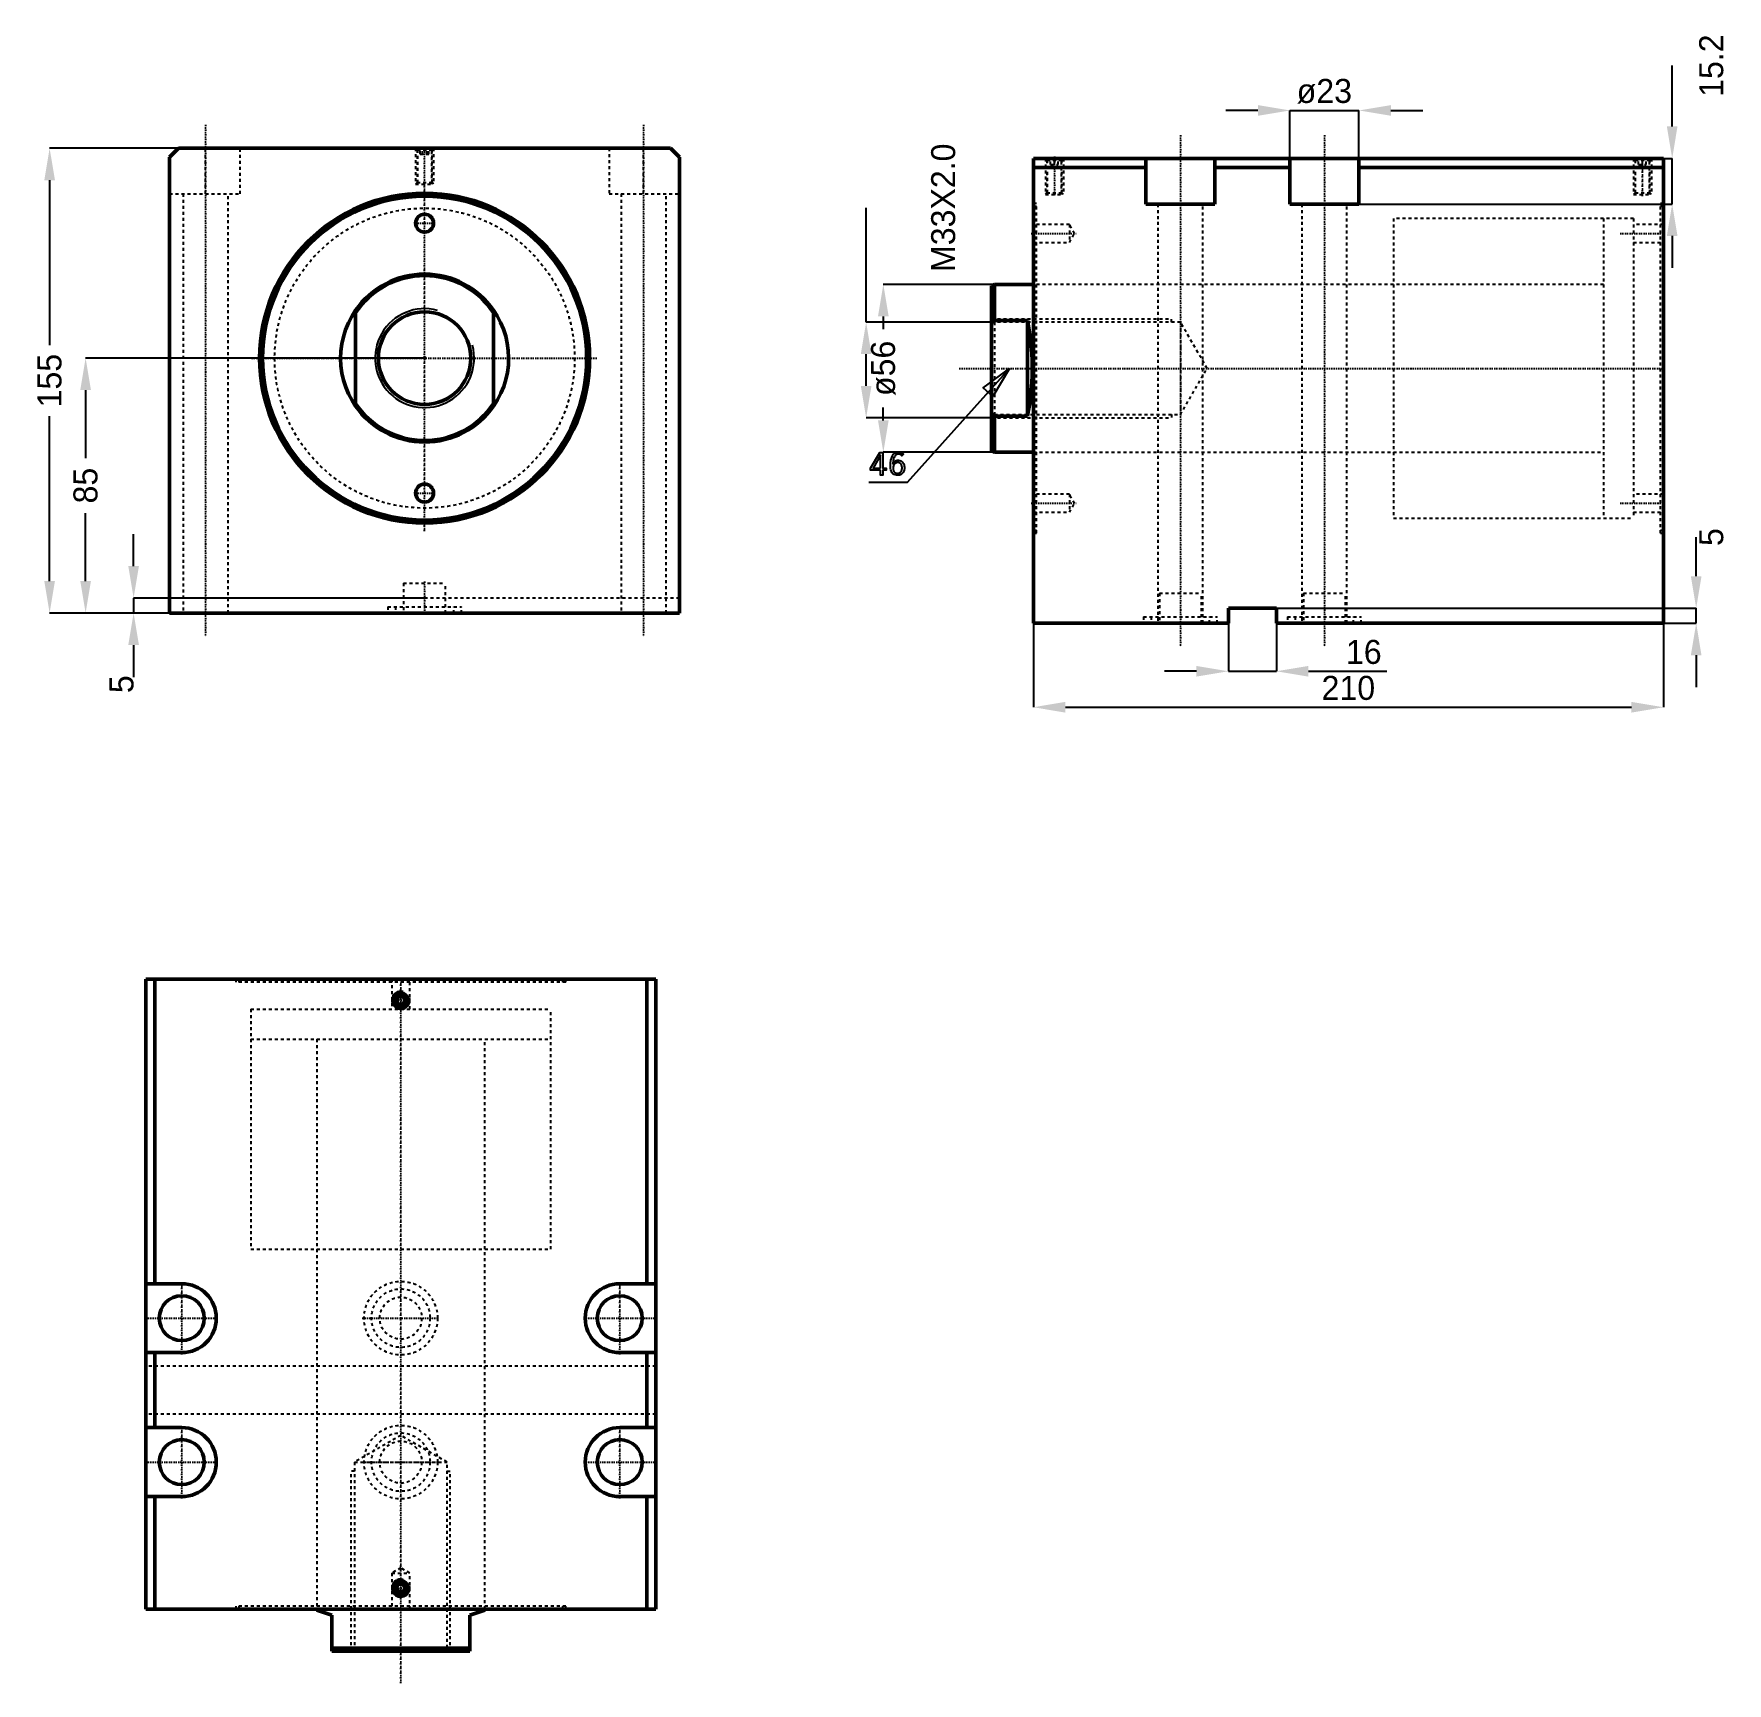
# Model space of a CAD drawing. Header units: millimetres. Extents: x -130 to 434, y -442 to 108.
import ezdxf

# ---------------------------------------------------------------- set-up
doc = ezdxf.new("R2010")
doc.units = ezdxf.units.MM
doc.linetypes.add('Center', pattern=[1.5, 0.45, -0.5, 0.05, -0.5])
doc.linetypes.add('Dashed', pattern=[2, 1, -1])
for name, color, linetype, lineweight in [('2d ConnectionPoints', 7, 'Continuous', 50), ('AM_0', 7, 'Continuous', 50), ('AM_5', 3, 'Continuous', 25), ('AM_7', 7, 'Center', 25), ('AM_9', 6, 'Dashed', 25)]:
    doc.layers.add(name, color=color, linetype=linetype, lineweight=lineweight)
doc.dimstyles.new('ISO-25', dxfattribs={"dimtxt": 2.5, "dimasz": 2.5, "dimexe": 1.25, "dimexo": 0.625, "dimtad": 1, "dimtxsty": 'Standard', "dimcen": 2.5, "dimadec": 0, "dimazin": 0, "dimtfac": 1, "dimtmove": 0, "dimatfit": 3, "dimfxl": 0, "dimarcsym": 0})

# ---------------------------------------------------------------- blocks, each defined once
blk = doc.blocks.new('1_JECX_MF_INLA_100_70_0_rod__0_in_JECX_MF_160_INLA_100_70_0__0')
at = {"layer": 'AM_0'}
for p, q in [((-23, -15.97), (-23, 15.97)), ((23, 15.97), (23, -15.97))]:
    blk.add_line(p, q, dxfattribs=at)
for points in [[(-23, 15.97), (-24.3, 13.9), (-25.42, 11.73), (-26.35, 9.47), (-27.07, 7.14), (-27.59, 4.75), (-27.9, 2.33), (-28, -0.11), (-27.88, -2.55), (-27.56, -4.97), (-27.02, -7.35), (-26.27, -9.68), (-25.33, -11.93), (-24.19, -14.1), (-23, -15.97)], [(23, -15.97), (24.3, -13.9), (25.42, -11.73), (26.35, -9.47), (27.07, -7.14), (27.59, -4.75), (27.9, -2.33), (28, 0.11), (27.88, 2.55), (27.56, 4.97), (27.02, 7.35), (26.27, 9.68), (25.33, 11.93), (24.19, 14.1), (23, 15.97)]]:
    blk.add_lwpolyline(points, dxfattribs=at)
blk.add_circle((0, 0), 15.42, dxfattribs=at)
for radius, start, end in [(28, 34.7719, 145.2281), (27.5, 33.2419, 146.7581), (27.5, 213.2419, 326.7581), (28, 214.7719, 325.2281)]:
    blk.add_arc((0, 0), radius, start, end, dxfattribs=at)
at = {"layer": 'AM_5'}
blk.add_arc((0, 0), 16.5, 75, 15, dxfattribs=at)
blk = doc.blocks.new('2_JECX_MF_EXLA_100_70_0_body__0_in_JECX_MF_160_INLA_100_70_0__0')
at = {"layer": 'AM_0'}
for p, q in [((-82, 70), (-85, 67)), ((82, 70), (-82, 70)), ((85, 67), (82, 70)), ((-85, 67), (-85, -85)), ((85, -85), (85, 67)), ((-85, -85), (85, -85))]:
    blk.add_line(p, q, dxfattribs=at)
for centre, radius in [((0, 0), 55), ((0, 0), 54), ((0, 45), 3), ((0, -45), 3)]:
    blk.add_circle(centre, radius, dxfattribs=at)
at = {"layer": 'AM_5', "linetype": 'Dashed'}
for p, q in [((-3, 70), (-3, 58)), ((3, 70), (3, 58))]:
    blk.add_line(p, q, dxfattribs=at)
at = {"layer": 'AM_7'}
for p, q in [((-73, 77.75), (-73, -92.75)), ((73, 77.75), (73, -92.75)), ((0, -57.75), (0, 70.6)), ((-3.15, 45), (3.15, 45)), ((-57.75, 0), (57.75, 0)), ((-3.15, -45), (3.15, -45)), ((0, -74.5), (0, -85.5))]:
    blk.add_line(p, q, dxfattribs=at)
at = {"layer": 'AM_9'}
for p, q in [((-73, 54.8), (-73, 70)), ((-61.5, 54.8), (-61.5, 70)), ((-3, 70), (-2.46, 69.46)), ((-2.46, 69.46), (-2.46, 58.54)), ((-2.46, 69.46), (2.46, 69.46)), ((-1.9, 70), (-2.4, 69.5)), ((-2.4, 69.5), (-2.4, 58)), ((-2.4, 69.5), (2.4, 69.5)), ((-1.44, 68), (-1.44, 70)), ((-1.44, 68), (1.44, 68)), ((-0.72, 68), (-0.72, 70)), ((0.72, 68), (0.72, 70)), ((1.44, 68), (1.44, 70)), ((2.4, 69.5), (1.9, 70)), ((2.4, 58), (2.4, 69.5)), ((2.46, 69.46), (3, 70)), ((2.46, 58.54), (2.46, 69.46)), ((61.5, 70), (61.5, 54.8)), ((73, 54.8), (73, 70)), ((-2.46, 58.54), (-3, 58)), ((-3, 58), (3, 58)), ((-2.46, 58.54), (2.46, 58.54)), ((3, 58), (2.46, 58.54)), ((-85, 54.8), (-61.5, 54.8)), ((-80.5, 54.8), (-80.5, -85)), ((-65.5, -85), (-65.5, 54.8)), ((61.5, 54.8), (85, 54.8)), ((65.5, 54.8), (65.5, -85)), ((80.5, -85), (80.5, 54.8)), ((-7, -75), (7, -75)), ((-7, -75), (-7, -85)), ((7, -85), (7, -75)), ((85, -80), (-85, -80)), ((-12.25, -82.9), (12.25, -82.9)), ((-12.25, -82.9), (-12.25, -85)), ((-9.75, -82.9), (-9.75, -85)), ((9.75, -85), (9.75, -82.9)), ((12.25, -85), (12.25, -82.9))]:
    blk.add_line(p, q, dxfattribs=at)
blk.add_circle((0, 0), 50, dxfattribs=at)
blk = doc.blocks.new('*D3')
at = {"layer": 'AM_5', "color": 0, "lineweight": -2}
for p, q in [((-82, 70), (-125, 70)), ((-125, 59.33), (-125, 4.31)), ((-125, -74.33), (-125, -19.31)), ((-85, -85), (-125, -85))]:
    blk.add_line(p, q, dxfattribs=at)
at = {"layer": 'AM_5', "color": 0}
for points in [[(-123.22, 59.33), (-126.78, 59.33), (-125, 70)], [(-126.78, -74.33), (-123.22, -74.33), (-125, -85)]]:
    blk.add_solid(points, dxfattribs=at)
at = {"layer": 'Defpoints', "color": 0}
for p in [(-82, 70), (-125, -85), (-85, -85)]:
    blk.add_point(p, dxfattribs=at)
at = {"layer": 'AM_5', "color": 0, "insert": (-125, -7.5), "char_height": 8, "attachment_point": 5, "rotation": 90}
blk.add_mtext('155', dxfattribs=at)
blk = doc.blocks.new('*D4')
at = {"layer": 'AM_5', "color": 0, "lineweight": -2}
for p, q in [((0, 0), (-113, 0)), ((-113, -10.67), (-113, -33.34)), ((-113, -74.33), (-113, -51.66)), ((-85, -85), (-113, -85))]:
    blk.add_line(p, q, dxfattribs=at)
at = {"layer": 'AM_5', "color": 0}
for points in [[(-111.22, -10.67), (-114.78, -10.67), (-113, 0)], [(-114.78, -74.33), (-111.22, -74.33), (-113, -85)]]:
    blk.add_solid(points, dxfattribs=at)
at = {"layer": 'Defpoints', "color": 0}
for p in [(0, 0), (-113, -85), (-85, -85)]:
    blk.add_point(p, dxfattribs=at)
at = {"layer": 'AM_5', "color": 0, "insert": (-113, -42.5), "char_height": 8, "attachment_point": 5, "rotation": 90}
blk.add_mtext('85', dxfattribs=at)
blk = doc.blocks.new('*D5')
at = {"layer": 'AM_5', "color": 0, "lineweight": -2}
for p, q in [((-97, -69.33), (-97, -58.67)), ((0, -80), (-97, -80)), ((-97, -80), (-97, -85)), ((-85, -85), (-97, -85)), ((-97, -95.67), (-97, -106.33))]:
    blk.add_line(p, q, dxfattribs=at)
at = {"layer": 'AM_5', "color": 0}
for points in [[(-98.78, -69.33), (-95.22, -69.33), (-97, -80)], [(-95.22, -95.67), (-98.78, -95.67), (-97, -85)]]:
    blk.add_solid(points, dxfattribs=at)
at = {"layer": 'Defpoints', "color": 0}
for p in [(0, -80), (-97, -85), (-85, -85)]:
    blk.add_point(p, dxfattribs=at)
at = {"layer": 'AM_5', "color": 0, "insert": (-101, -108.73), "char_height": 8, "attachment_point": 5, "rotation": 90}
blk.add_mtext('5', dxfattribs=at)
blk = doc.blocks.new('1_JECX_MF_INLA_100_70_0_rod__0_in_JECX_MF_160_INLA_100_70_0__4')
at = {"layer": 'AM_0'}
for p, q in [((-28, 0), (-28, -0.38)), ((28, -0.38), (28, 0)), ((-23, -2), (-28, -0.38)), ((-23, -14), (-23, -2)), ((28, -0.38), (23, -2)), ((23, -2), (23, -14)), ((-23, -13), (23, -13)), ((-23, -14), (23, -14))]:
    blk.add_line(p, q, dxfattribs=at)
at = {"layer": 'AM_5', "linetype": 'Dashed'}
for p, q in [((-16.5, -14), (-16.5, 46)), ((-15.42, 46), (-16.5, 46)), ((15.42, 46), (16.5, 46)), ((16.5, -14), (16.5, 46))]:
    blk.add_line(p, q, dxfattribs=at)
at = {"layer": 'AM_7'}
blk.add_line((0, -24.7), (0, 210.7), dxfattribs=at)
at = {"layer": 'AM_9'}
for p, q in [((-50, 200), (50, 200)), ((-50, 200), (-50, 190)), ((50, 190), (50, 200)), ((-50, 190), (50, 190)), ((-28, 190), (-28, 0)), ((28, 0), (28, 190)), ((0, 57.9), (-15.42, 49)), ((15.42, 49), (0, 57.9)), ((-15.42, 49), (15.42, 49)), ((-15.42, 49), (-15.42, -12.92)), ((15.42, -12.92), (15.42, 49)), ((-15.42, -12.92), (-16.5, -14)), ((-15.42, -12.92), (15.42, -12.92)), ((16.5, -14), (15.42, -12.92))]:
    blk.add_line(p, q, dxfattribs=at)
blk = doc.blocks.new('2_JECX_MF_EXLA_100_70_0_body__0_in_JECX_MF_160_INLA_100_70_0__4')
at = {"layer": 'AM_0'}
for p, q in [((-85, 210), (-85, 0)), ((85, 210), (-85, 210)), ((-82, 210), (-82, 108.5)), ((82, 210), (82, 108.5)), ((85, 210), (85, 0)), ((-0.72, 204.25), (-1.44, 203)), ((0.72, 204.25), (-0.72, 204.25)), ((1.44, 203), (0.72, 204.25)), ((-1.44, 203), (-0.72, 201.75)), ((-0.72, 201.75), (0.72, 201.75)), ((0.72, 201.75), (1.44, 203)), ((-73, 108.5), (-85, 108.5)), ((85, 108.5), (73, 108.5)), ((-85, 85.5), (-73, 85.5)), ((-82, 85.5), (-82, 60.5)), ((73, 85.5), (85, 85.5)), ((82, 85.5), (82, 60.5)), ((-73, 60.5), (-85, 60.5)), ((85, 60.5), (73, 60.5)), ((-85, 37.5), (-73, 37.5)), ((-82, 37.5), (-82, 0)), ((73, 37.5), (85, 37.5)), ((82, 37.5), (82, 0)), ((-0.72, 8.25), (-1.44, 7)), ((-1.44, 7), (-0.72, 5.75)), ((0.72, 8.25), (-0.72, 8.25)), ((-0.72, 5.75), (0.72, 5.75)), ((1.44, 7), (0.72, 8.25)), ((0.72, 5.75), (1.44, 7)), ((85, 0), (-85, 0))]:
    blk.add_line(p, q, dxfattribs=at)
for centre, radius in [((0, 203), 2.46), ((0, 203), 2.4), ((0, 203), 1.9), ((-73, 97), 7.5), ((73, 97), 7.5), ((-73, 49), 7.5), ((73, 49), 7.5), ((0, 7), 2.46), ((0, 7), 2.4), ((0, 7), 1.9)]:
    blk.add_circle(centre, radius, dxfattribs=at)
for centre, start, end in [((-73, 97), 270, 90), ((73, 97), 90, 270), ((-73, 49), 270, 90), ((73, 49), 90, 270)]:
    blk.add_arc(centre, 11.5, start, end, dxfattribs=at)
at = {"layer": 'AM_5'}
for centre in [(0, 203), (0, 7)]:
    blk.add_arc(centre, 3, 75, 15, dxfattribs=at)
at = {"layer": 'AM_7'}
for p, q in [((-3.15, 203), (3.15, 203)), ((-73, 84.93), (-73, 109.08)), ((73, 84.93), (73, 109.08)), ((-85.08, 97), (-60.93, 97)), ((-12.86, 97), (12.86, 97)), ((60.92, 97), (85.07, 97)), ((-73, 36.92), (-73, 61.08)), ((73, 36.92), (73, 61.08)), ((-85.08, 49), (-60.93, 49)), ((-12.86, 49), (12.86, 49)), ((60.92, 49), (85.07, 49)), ((-3.15, 7), (3.15, 7))]:
    blk.add_line(p, q, dxfattribs=at)
at = {"layer": 'AM_9'}
for p, q in [((-55, 210), (-55, 209)), ((55, 209), (-55, 209)), ((-54, 210), (-54, 209)), ((-3, 210), (-3, 200)), ((3, 200), (3, 210)), ((54, 209), (54, 210)), ((55, 209), (55, 210)), ((-50, 200), (50, 200)), ((-50, 200), (-50, 120)), ((50, 120), (50, 200)), ((-50, 120), (50, 120)), ((-28, 120), (-28, 0)), ((28, 0), (28, 120)), ((85, 81), (-85, 81)), ((85, 65), (-85, 65)), ((0, 13.73), (-3, 12)), ((-3, 12), (-3, 0)), ((-3, 12), (3, 12)), ((3, 12), (0, 13.73)), ((3, 0), (3, 12)), ((55, 1), (-55, 1)), ((-55, 1), (-55, 0)), ((-54, 1), (-54, 0)), ((54, 0), (54, 1)), ((55, 0), (55, 1))]:
    blk.add_line(p, q, dxfattribs=at)
for centre, radius in [((0, 97), 12.25), ((0, 97), 9.75), ((0, 97), 7), ((0, 49), 12.25), ((0, 49), 9.75), ((0, 49), 7)]:
    blk.add_circle(centre, radius, dxfattribs=at)
blk = doc.blocks.new('1_JECX_MF_INLA_100_70_0_rod__0_in_JECX_MF_160_INLA_100_70_0__2')
at = {"layer": 'AM_0'}
for p, q in [((-13, 28), (-14, 27.5)), ((-14, 27.5), (-14, -27.5)), ((0, 28), (-13, 28)), ((-13, 28), (-13, 15.97)), ((-13, 15.97), (-14, 15.07)), ((-2, 15.97), (-13, 15.97)), ((-2, 15.97), (-2, -15.97)), ((-14, -15.07), (-13, -15.97)), ((-13, -15.97), (-2, -15.97)), ((-13, -15.97), (-13, -28)), ((-14, -27.5), (-13, -28)), ((-13, -28), (0, -28))]:
    blk.add_line(p, q, dxfattribs=at)
blk.add_lwpolyline([(-2, -15.97), (-1.58, -13.9), (-1.21, -11.73), (-0.91, -9.47), (-0.68, -7.14), (-0.51, -4.75), (-0.41, -2.33), (-0.38, 0.11), (-0.41, 2.55), (-0.52, 4.97), (-0.69, 7.35), (-0.94, 9.68), (-1.24, 11.93), (-1.61, 14.1), (-2, 15.97)], dxfattribs=at)
at = {"layer": 'AM_5', "linetype": 'Dashed'}
for p, q in [((-14, 16.5), (46, 16.5)), ((46, 15.42), (46, 16.5)), ((-14, -16.5), (46, -16.5)), ((46, -15.42), (46, -16.5))]:
    blk.add_line(p, q, dxfattribs=at)
at = {"layer": 'AM_7'}
blk.add_line((-24.7, 0), (210.7, 0), dxfattribs=at)
at = {"layer": 'AM_9'}
for p, q in [((190, 50), (190, -50)), ((200, 50), (190, 50)), ((200, 50), (200, -50)), ((190, 28), (0, 28)), ((-12.92, 15.42), (-14, 16.5)), ((49, 15.42), (-12.92, 15.42)), ((-12.92, 15.42), (-12.92, -15.42)), ((57.9, 0), (49, 15.42)), ((49, 15.42), (49, -15.42)), ((49, -15.42), (57.9, 0)), ((-14, -16.5), (-12.92, -15.42)), ((-12.92, -15.42), (49, -15.42)), ((0, -28), (190, -28)), ((190, -50), (200, -50))]:
    blk.add_line(p, q, dxfattribs=at)
blk = doc.blocks.new('2_JECX_MF_EXLA_100_70_0_body__0_in_JECX_MF_160_INLA_100_70_0__2')
at = {"layer": 'AM_0'}
for p, q in [((0, -85), (0, 70)), ((210, 70), (0, 70)), ((37.5, 54.8), (37.5, 70)), ((60.5, 54.8), (60.5, 70)), ((85.5, 54.8), (85.5, 70)), ((108.5, 54.8), (108.5, 70)), ((210, -85), (210, 70)), ((37.5, 67), (0, 67)), ((85.5, 67), (60.5, 67)), ((210, 67), (108.5, 67)), ((37.5, 54.8), (60.5, 54.8)), ((85.5, 54.8), (108.5, 54.8)), ((81, -80), (65, -80)), ((65, -80), (65, -85)), ((81, -85), (81, -80)), ((65, -85), (0, -85)), ((210, -85), (81, -85))]:
    blk.add_line(p, q, dxfattribs=at)
at = {"layer": 'AM_5', "linetype": 'Dashed'}
for p, q in [((4, 70), (4, 58)), ((10, 70), (10, 58)), ((200, 70), (200, 58)), ((206, 70), (206, 58))]:
    blk.add_line(p, q, dxfattribs=at)
at = {"layer": 'AM_7'}
for p, q in [((49, 77.75), (49, -92.75)), ((97, 77.75), (97, -92.75)), ((7, 70.6), (7, 57.4)), ((203, 57.4), (203, 70.6)), ((-0.69, 45), (14.42, 45)), ((195.58, 45), (210.69, 45)), ((-0.69, -45), (14.42, -45)), ((195.58, -45), (210.69, -45))]:
    blk.add_line(p, q, dxfattribs=at)
at = {"layer": 'AM_9'}
for p, q in [((4, 70), (4.54, 69.46)), ((4.54, 69.46), (4.54, 58.54)), ((4.54, 69.46), (9.46, 69.46)), ((5.1, 70), (4.6, 69.5)), ((4.6, 69.5), (4.6, 58)), ((4.6, 69.5), (9.4, 69.5)), ((5.75, 68), (5.75, 70)), ((5.75, 68), (8.25, 68)), ((7, 68), (7, 70)), ((8.25, 68), (8.25, 70)), ((9.4, 69.5), (8.9, 70)), ((9.4, 58), (9.4, 69.5)), ((9.46, 69.46), (10, 70)), ((9.46, 58.54), (9.46, 69.46)), ((200, 70), (200.54, 69.46)), ((200.54, 69.46), (200.54, 58.54)), ((200.54, 69.46), (205.46, 69.46)), ((201.1, 70), (200.6, 69.5)), ((200.6, 69.5), (200.6, 58)), ((200.6, 69.5), (205.4, 69.5)), ((201.75, 68), (201.75, 70)), ((201.75, 68), (204.25, 68)), ((203, 68), (203, 70)), ((204.25, 68), (204.25, 70)), ((205.4, 69.5), (204.9, 70)), ((205.4, 58), (205.4, 69.5)), ((205.46, 69.46), (206, 70)), ((205.46, 58.54), (205.46, 69.46)), ((4.54, 58.54), (4, 58)), ((4, 58), (10, 58)), ((4.54, 58.54), (9.46, 58.54)), ((10, 58), (9.46, 58.54)), ((200.54, 58.54), (200, 58)), ((200, 58), (206, 58)), ((200.54, 58.54), (205.46, 58.54)), ((206, 58), (205.46, 58.54)), ((1, 55), (0, 55)), ((1, 54), (0, 54)), ((1, -55), (1, 55)), ((41.5, 54.8), (41.5, -85)), ((56.5, -85), (56.5, 54.8)), ((89.5, 54.8), (89.5, -85)), ((104.5, -85), (104.5, 54.8)), ((209, -55), (209, 55)), ((210, 55), (209, 55)), ((210, 54), (209, 54)), ((12, 48), (0, 48)), ((13.73, 45), (12, 48)), ((12, 48), (12, 42)), ((200, 50), (120, 50)), ((120, 50), (120, -50)), ((200, 50), (200, -50)), ((210, 48), (200, 48)), ((0, 42), (12, 42)), ((12, 42), (13.73, 45)), ((200, 42), (210, 42)), ((120, 28), (0, 28)), ((0, -28), (120, -28)), ((12, -42), (0, -42)), ((13.73, -45), (12, -42)), ((12, -42), (12, -48)), ((12, -48), (13.73, -45)), ((210, -42), (200, -42)), ((0, -48), (12, -48)), ((120, -50), (200, -50)), ((200, -48), (210, -48)), ((0, -54), (1, -54)), ((0, -55), (1, -55)), ((209, -54), (210, -54)), ((209, -55), (210, -55)), ((42, -75), (56, -75)), ((42, -75), (42, -85)), ((56, -85), (56, -75)), ((90, -75), (104, -75)), ((90, -75), (90, -85)), ((104, -85), (104, -75)), ((36.75, -82.9), (61.25, -82.9)), ((36.75, -82.9), (36.75, -85)), ((39.25, -82.9), (39.25, -85)), ((58.75, -85), (58.75, -82.9)), ((61.25, -85), (61.25, -82.9)), ((84.75, -82.9), (109.25, -82.9)), ((84.75, -82.9), (84.75, -85)), ((87.25, -82.9), (87.25, -85)), ((106.75, -85), (106.75, -82.9)), ((109.25, -85), (109.25, -82.9))]:
    blk.add_line(p, q, dxfattribs=at)
blk = doc.blocks.new('*D19')
at = {"layer": 'AM_5', "color": 0, "lineweight": -2}
for p, q in [((277.73, 82.59), (267.06, 82.59)), ((288.39, 66.59), (288.39, 82.59)), ((288.39, 82.59), (311.39, 82.59)), ((311.39, 66.59), (311.39, 82.59)), ((322.06, 82.59), (332.73, 82.59))]:
    blk.add_line(p, q, dxfattribs=at)
at = {"layer": 'AM_5', "color": 0}
for points in [[(277.73, 84.37), (277.73, 80.81), (288.39, 82.59)], [(322.06, 84.37), (322.06, 80.81), (311.39, 82.59)]]:
    blk.add_solid(points, dxfattribs=at)
at = {"layer": 'Defpoints', "color": 0}
for p in [(311.39, 82.59), (288.39, 66.59), (311.39, 66.59)]:
    blk.add_point(p, dxfattribs=at)
at = {"layer": 'AM_5', "color": 0, "insert": (299.89, 88.99), "char_height": 8, "attachment_point": 5}
blk.add_mtext('ø23', dxfattribs=at)
blk = doc.blocks.new('*D20')
at = {"layer": 'AM_5', "color": 0, "lineweight": -2}
for p, q in [((415.83, 77.26), (415.83, 97.53)), ((311.39, 66.59), (415.83, 66.59)), ((415.83, 51.39), (415.83, 66.59)), ((311.39, 51.39), (415.83, 51.39)), ((415.83, 40.73), (415.83, 30.06))]:
    blk.add_line(p, q, dxfattribs=at)
at = {"layer": 'AM_5', "color": 0}
for points in [[(414.05, 77.26), (417.6, 77.26), (415.83, 66.59)], [(414.05, 40.73), (417.6, 40.73), (415.83, 51.39)]]:
    blk.add_solid(points, dxfattribs=at)
at = {"layer": 'Defpoints', "color": 0}
for p in [(311.39, 66.59), (415.83, 66.59), (311.39, 51.39)]:
    blk.add_point(p, dxfattribs=at)
at = {"layer": 'AM_5', "color": 0, "insert": (428.89, 97.53), "char_height": 8, "attachment_point": 5, "rotation": 90}
blk.add_mtext('15.2', dxfattribs=at)
blk = doc.blocks.new('*D21')
at = {"layer": 'AM_5', "color": 0, "lineweight": -2}
for p, q in [((202.89, -88.41), (202.89, -116.41)), ((412.89, -88.41), (412.89, -116.41)), ((213.56, -116.41), (402.23, -116.41))]:
    blk.add_line(p, q, dxfattribs=at)
at = {"layer": 'AM_5', "color": 0}
for points in [[(213.56, -114.63), (213.56, -118.19), (202.89, -116.41)], [(402.23, -114.63), (402.23, -118.19), (412.89, -116.41)]]:
    blk.add_solid(points, dxfattribs=at)
at = {"layer": 'Defpoints', "color": 0}
for p in [(202.89, -88.41), (412.89, -88.41), (412.89, -116.41)]:
    blk.add_point(p, dxfattribs=at)
at = {"layer": 'AM_5', "color": 0, "insert": (307.89, -110.01), "char_height": 8, "attachment_point": 5}
blk.add_mtext('210', dxfattribs=at)
blk = doc.blocks.new('*D22')
at = {"layer": 'AM_5', "color": 0, "lineweight": -2}
for p, q in [((189.89, 24.59), (152.89, 24.59)), ((152.89, 13.93), (152.89, 9.66)), ((152.89, -20.74), (152.89, -16.47)), ((189.89, -31.41), (152.89, -31.41))]:
    blk.add_line(p, q, dxfattribs=at)
at = {"layer": 'AM_5', "color": 0}
for points in [[(151.12, 13.93), (154.67, 13.93), (152.89, 24.59)], [(151.12, -20.74), (154.67, -20.74), (152.89, -31.41)]]:
    blk.add_solid(points, dxfattribs=at)
at = {"layer": 'Defpoints', "color": 0}
for p in [(152.89, 24.59), (189.89, 24.59), (189.89, -31.41)]:
    blk.add_point(p, dxfattribs=at)
at = {"layer": 'AM_5', "color": 0, "insert": (152.89, -3.41), "char_height": 8, "attachment_point": 5, "rotation": 90}
blk.add_mtext('ø56', dxfattribs=at)
blk = doc.blocks.new('*D23')
at = {"layer": 'AM_5', "color": 0, "lineweight": -2}
for p, q in [((267.89, -83.41), (267.89, -104.41)), ((283.89, -88.41), (283.89, -104.41)), ((257.23, -104.41), (246.56, -104.41)), ((267.89, -104.41), (283.89, -104.41)), ((294.56, -104.41), (320.77, -104.41))]:
    blk.add_line(p, q, dxfattribs=at)
at = {"layer": 'AM_5', "color": 0}
for points in [[(257.23, -102.63), (257.23, -106.19), (267.89, -104.41)], [(294.56, -102.63), (294.56, -106.19), (283.89, -104.41)]]:
    blk.add_solid(points, dxfattribs=at)
at = {"layer": 'Defpoints', "color": 0}
for p in [(267.89, -83.41), (283.89, -88.41), (283.89, -104.41)]:
    blk.add_point(p, dxfattribs=at)
at = {"layer": 'AM_5', "color": 0, "insert": (313.04, -98.01), "char_height": 8, "attachment_point": 5}
blk.add_mtext('16', dxfattribs=at)
blk = doc.blocks.new('*D24')
at = {"layer": 'AM_5', "color": 0, "lineweight": -2}
for p, q in [((423.83, -72.74), (423.83, -59.67)), ((267.89, -83.41), (423.83, -83.41)), ((423.83, -88.41), (423.83, -83.41)), ((283.89, -88.41), (423.83, -88.41)), ((423.83, -99.07), (423.83, -109.74))]:
    blk.add_line(p, q, dxfattribs=at)
at = {"layer": 'AM_5', "color": 0}
for points in [[(422.05, -72.74), (425.6, -72.74), (423.83, -83.41)], [(422.05, -99.07), (425.6, -99.07), (423.83, -88.41)]]:
    blk.add_solid(points, dxfattribs=at)
at = {"layer": 'Defpoints', "color": 0}
for p in [(267.89, -83.41), (283.89, -88.41), (423.83, -88.41)]:
    blk.add_point(p, dxfattribs=at)
at = {"layer": 'AM_5', "color": 0, "insert": (428.89, -59.67), "char_height": 8, "attachment_point": 5, "rotation": 90}
blk.add_mtext('5', dxfattribs=at)
blk = doc.blocks.new('*D25')
at = {"layer": 'AM_5', "color": 0, "lineweight": -2}
for p, q in [((147.16, 12.01), (147.16, 50.14)), ((189.98, 12.01), (147.16, 12.01)), ((147.16, -9.24), (147.16, 1.34)), ((188.89, -19.91), (147.16, -19.91))]:
    blk.add_line(p, q, dxfattribs=at)
at = {"layer": 'AM_5', "color": 0}
for points in [[(145.38, 1.34), (148.94, 1.34), (147.16, 12.01)], [(145.38, -9.24), (148.94, -9.24), (147.16, -19.91)]]:
    blk.add_solid(points, dxfattribs=at)
at = {"layer": 'Defpoints', "color": 0}
for p in [(189.98, 12.01), (147.16, -19.91), (188.89, -19.91)]:
    blk.add_point(p, dxfattribs=at)
at = {"layer": 'AM_5', "color": 0, "insert": (172.89, 50.14), "char_height": 8, "attachment_point": 5, "rotation": 90}
blk.add_mtext('M33X2.0', dxfattribs=at)

msp = doc.modelspace()

# ---------------------------------------------------------------- linework, layer by layer
at = {"layer": '2d ConnectionPoints'}
for p in [(0, 0), (202.893, -3.407), (-7.954, -417.115)]:
    msp.add_point(p, dxfattribs=at)
at = {"layer": 'AM_5'}
for p, q in [((160.893, -41.407), (194.893, -3.407)), ((148.093, -41.407), (160.893, -41.407))]:
    msp.add_line(p, q, dxfattribs=at)
for points in [[(194.893, -3.407), (189.37, -12.779), (186.191, -9.934), (194.893, -3.407)], [(151.972, -37.343), (148.603, -37.343), (148.603, -36.667), (151.671, -31.467), (152.7, -31.467), (152.7, -36.641), (153.823, -36.641), (153.823, -37.343), (152.7, -37.343), (152.7, -39.007), (151.972, -39.007), (151.972, -37.343)], [(151.983, -36.641), (151.983, -32.341), (149.497, -36.641), (151.983, -36.641)], [(157.639, -39.07), (157.639, -39.07), (157.287, -39.053), (156.818, -38.968), (156.818, -38.968), (156.421, -38.808), (156.196, -38.662), (156.196, -38.662), (156, -38.486), (155.753, -38.179), (155.753, -38.179), (155.565, -37.819), (155.471, -37.549), (155.471, -37.549), (155.398, -37.255), (155.319, -36.771), (155.319, -36.771), (155.276, -36.233), (155.268, -35.846), (155.268, -35.846), (155.293, -35.049), (155.425, -33.989), (155.425, -33.989), (155.669, -33.09), (155.894, -32.58), (155.894, -32.58), (156.174, -32.153), (156.701, -31.691), (156.701, -31.691), (157.358, -31.442), (157.868, -31.395), (157.868, -31.395), (158.113, -31.402), (158.449, -31.44), (158.449, -31.44), (158.746, -31.511), (158.923, -31.577), (158.923, -31.577), (159.088, -31.654), (159.317, -31.788), (159.317, -31.788), (159.528, -31.944), (159.657, -32.06), (159.085, -32.528), (159.085, -32.528), (159.011, -32.442), (158.879, -32.327), (158.879, -32.327), (158.722, -32.229), (158.604, -32.172), (158.604, -32.172), (158.475, -32.124), (158.265, -32.072), (158.265, -32.072), (158.034, -32.045), (157.868, -32.039), (157.868, -32.039), (157.605, -32.06), (157.256, -32.167), (157.256, -32.167), (156.961, -32.365), (156.794, -32.549), (156.794, -32.549), (156.649, -32.76), (156.467, -33.101), (156.467, -33.101), (156.329, -33.472), (156.261, -33.737), (156.261, -33.737), (156.206, -34.014), (156.138, -34.45), (156.138, -34.45), (156.085, -34.911), (156.058, -35.232), (156.058, -35.232), (156.174, -35.008), (156.371, -34.715), (156.371, -34.715), (156.594, -34.473), (156.758, -34.34), (156.758, -34.34), (156.933, -34.231), (157.216, -34.112), (157.216, -34.112), (157.524, -34.048), (157.743, -34.036), (157.743, -34.036), (158.001, -34.051), (158.364, -34.126), (158.364, -34.126), (158.7, -34.267), (158.908, -34.398), (158.908, -34.398), (159.1, -34.552), (159.354, -34.818), (159.354, -34.818), (159.567, -35.127), (159.685, -35.357), (159.685, -35.357), (159.784, -35.599), (159.89, -35.976), (159.89, -35.976), (159.947, -36.367), (159.958, -36.636), (159.958, -36.636), (159.946, -36.917), (159.884, -37.313), (159.884, -37.313), (159.767, -37.679), (159.659, -37.908), (159.659, -37.908), (159.53, -38.119), (159.302, -38.399), (159.302, -38.399), (159.033, -38.634), (158.83, -38.766), (158.83, -38.766), (158.613, -38.875), (158.267, -38.994), (158.267, -38.994), (157.898, -39.058), (157.639, -39.07)], [(157.649, -38.415), (157.649, -38.415), (157.837, -38.405), (158.096, -38.357), (158.096, -38.357), (158.328, -38.268), (158.468, -38.186), (158.468, -38.186), (158.596, -38.087), (158.763, -37.912), (158.763, -37.912), (158.9, -37.705), (158.975, -37.549), (158.975, -37.549), (159.037, -37.38), (159.104, -37.109), (159.104, -37.109), (159.14, -36.814), (159.147, -36.605), (159.147, -36.605), (159.141, -36.409), (159.107, -36.13), (159.107, -36.13), (159.044, -35.869), (158.986, -35.705), (158.986, -35.705), (158.915, -35.552), (158.784, -35.347), (158.784, -35.347), (158.625, -35.171), (158.502, -35.071), (158.502, -35.071), (158.368, -34.987), (158.143, -34.895), (158.143, -34.895), (157.893, -34.846), (157.712, -34.837), (157.712, -34.837), (157.524, -34.847), (157.26, -34.899), (157.26, -34.899), (157.02, -34.997), (156.872, -35.087), (156.872, -35.087), (156.736, -35.194), (156.557, -35.381), (156.557, -35.381), (156.407, -35.601), (156.323, -35.765), (156.323, -35.765), (156.254, -35.941), (156.179, -36.221), (156.179, -36.221), (156.139, -36.52), (156.131, -36.73), (156.131, -36.73), (156.138, -36.921), (156.175, -37.192), (156.175, -37.192), (156.244, -37.444), (156.308, -37.601), (156.308, -37.601), (156.385, -37.747), (156.526, -37.941), (156.526, -37.941), (156.696, -38.106), (156.825, -38.199), (156.825, -38.199), (156.967, -38.276), (157.202, -38.361), (157.202, -38.361), (157.462, -38.406), (157.649, -38.415)]]:
    msp.add_lwpolyline(points, dxfattribs=at)

# ---------------------------------------------------------------- block references
for name, p in [('2_JECX_MF_EXLA_100_70_0_body__0_in_JECX_MF_160_INLA_100_70_0__0', (0, 0)), ('2_JECX_MF_EXLA_100_70_0_body__0_in_JECX_MF_160_INLA_100_70_0__2', (202.893, -3.407)), ('1_JECX_MF_INLA_100_70_0_rod__0_in_JECX_MF_160_INLA_100_70_0__2', (202.893, -3.407)), ('1_JECX_MF_INLA_100_70_0_rod__0_in_JECX_MF_160_INLA_100_70_0__0', (0, 0)), ('2_JECX_MF_EXLA_100_70_0_body__0_in_JECX_MF_160_INLA_100_70_0__4', (-7.954, -417.115)), ('1_JECX_MF_INLA_100_70_0_rod__0_in_JECX_MF_160_INLA_100_70_0__4', (-7.954, -417.115))]:
    msp.add_blockref(name, p)

# ---------------------------------------------------------------- dimensions: what is measured, and where the dimension line sits
for base, p1, p2, text, picture, middle in [((415.826, 66.593), (311.393, 51.393), (311.393, 66.593), '15.2', '*D20', (428.893, 97.526)), ((-125, -85), (-82, 70), (-85, -85), '155', '*D3', (-125, -7.5)), ((147.16, -19.907), (189.976, 12.01), (188.893, -19.907), 'M33X2.0', '*D25', (172.893, 50.144)), ((152.893, 24.593), (189.893, -31.407), (189.893, 24.593), 'ø56', '*D22', (152.893, -3.407)), ((-113, -85), (0, 0), (-85, -85), '85', '*D4', (-113, -42.5)), ((-97, -85), (0, -80), (-85, -85), '5', '*D5', (-101, -108.733)), ((423.826, -88.407), (267.893, -83.407), (283.893, -88.407), '5', '*D24', (428.893, -59.674))]:
    dim = msp.add_linear_dim(base=base, p1=p1, p2=p2, angle=90, text=text, dimstyle='ISO-25', override={"dimtxt": 8, "dimasz": 10.666667, "dimexe": 0, "dimexo": 0, "dimgap": 2.4}, dxfattribs=at)
    dim.commit()
    dim.dimension.update_dxf_attribs({"geometry": picture, "text_midpoint": middle, "dimtype": 160, "text_rotation": 90})
for base, p1, p2, text, picture, middle in [((311.393, 82.593), (288.393, 66.593), (311.393, 66.593), 'ø23', '*D19', (299.893, 82.593)), ((283.893, -104.407), (267.893, -83.407), (283.893, -88.407), '16', '*D23', (313.039, -104.407)), ((412.893, -116.407), (202.893, -88.407), (412.893, -88.407), '210', '*D21', (307.893, -116.407))]:
    dim = msp.add_linear_dim(base=base, p1=p1, p2=p2, text=text, dimstyle='ISO-25', override={"dimtxt": 8, "dimasz": 10.666667, "dimexe": 0, "dimexo": 0, "dimgap": 2.4}, dxfattribs=at)
    dim.commit()
    dim.dimension.update_dxf_attribs({"geometry": picture, "text_midpoint": middle, "dimtype": 160})

doc.saveas('drawing.dxf')
